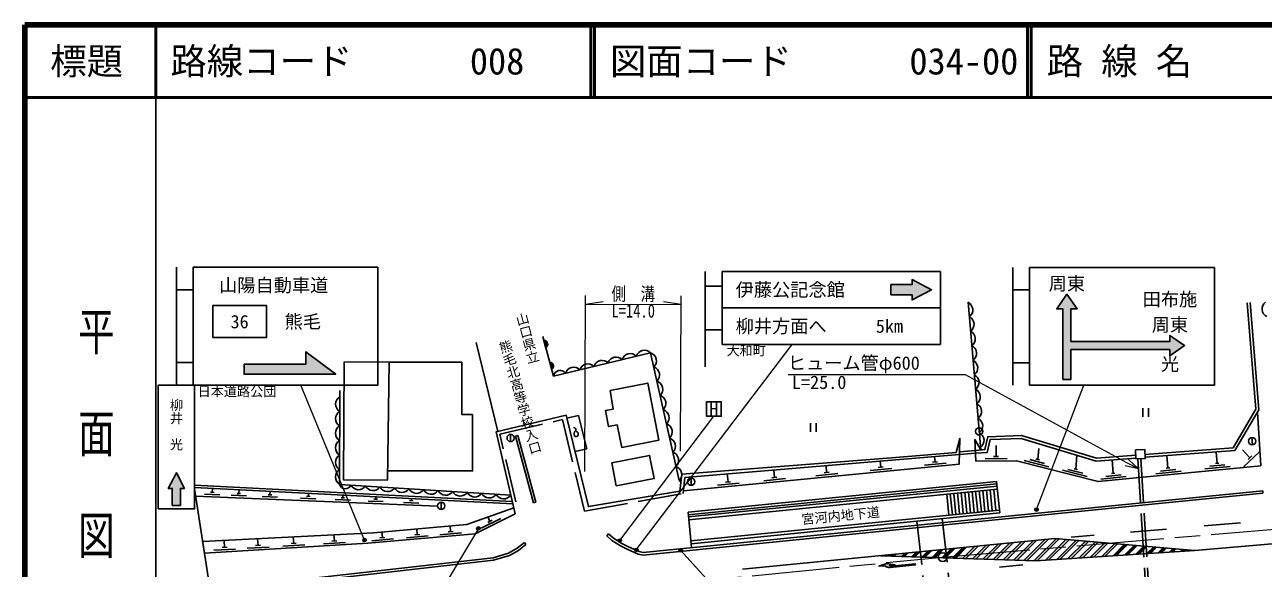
# Model space of a CAD drawing. Units: millimetres at full size, sheet at 1:1000; details may follow other scales. Extents: x 40000 to 680000, y 20000 to 380000.
# Drawn here: x 40000 to 210126, y 305353 to 380000 of the extents above; entities that cross this region are included whole.
import ezdxf
from ezdxf.enums import TextEntityAlignment as Align

# ---------------------------------------------------------------- set-up
doc = ezdxf.new("R2010")
doc.units = ezdxf.units.MM
doc.header["$LTSCALE"] = 1000
doc.linetypes.add('CHAIN', pattern=[18.5, 12, -1.5, 3.5, -1.5])
doc.linetypes.add('DASHED', pattern=[7.5, 6, -1.5])
for name, color, linetype, lineweight in [('M-BGD', 7, 'Continuous', 25), ('M-BMK', 2, 'CHAIN', 13), ('M-BMK-HTXT', 7, 'Continuous', 13), ('M-BMK-OTRS', 5, 'Continuous', 25), ('M-BMK-SRVR', 3, 'Continuous', 25), ('M-STR-HTXT', 7, 'Continuous', 13), ('M-STR-STRC', 7, 'Continuous', 25), ('M-TTL', 2, 'Continuous', 140), ('M-TTL-BAND', 7, 'Continuous', 25), ('M-TTL-LINE', 7, 'Continuous', 50)]:
    doc.layers.add(name, color=color, linetype=linetype, lineweight=lineweight)
doc.layers.add('M-TTL-TXT', color=7, linetype='Continuous')
doc.styles.add('@ＭＳ ゴシック', font='')
doc.styles.add('ＭＳ ゴシック', font='')
doc.styles.get('@ＭＳ ゴシック').set_extended_font_data('@MS Gothic')
doc.styles.get('ＭＳ ゴシック').set_extended_font_data('MS Gothic')

msp = doc.modelspace()

# ---------------------------------------------------------------- hatches: boundary and pattern name
at = {"layer": 'M-BGD'}
for points in [[(111293, 336647, -0.82183), (111551, 335690)], [(112109, 333622, -0.82183), (112367, 332665)]]:
    msp.add_hatch(color=256, dxfattribs=at).paths.add_polyline_path(points)
at = {"layer": 'M-STR-HTXT'}
for points in [[(179189, 313525, -1), (178750, 313286, -0.41421), (178850, 313625, -0.41421)], [(102545, 310951, -1), (102106, 310712, -0.41421), (102206, 311051, -0.41421)], [(86896, 309340, -1), (86457, 309101, -0.41421), (86557, 309440, -0.41421)], [(121944, 309259, -1), (121505, 309020, -0.41421), (121605, 309359, -0.41421)], [(124228, 307991, -1), (123789, 307752, -0.41421), (123889, 308091, -0.41421)], [(130309, 307938, -1), (129870, 307699, -0.41421), (129970, 308038, -0.41421)]]:
    msp.add_hatch(color=256, dxfattribs=at).paths.add_polyline_path(points)
at = {"layer": 'M-STR-STRC'}
for points in [[(158978, 344306), (161878, 344306), (161878, 345006), (164578, 343606), (161878, 342206), (161878, 342906), (158978, 342906)], [(182614, 331282), (183714, 331282), (183714, 335382), (197314, 335382), (197314, 334532), (199314, 335932), (197314, 337332), (197314, 336482), (183714, 336482), (183714, 340982), (184564, 340982), (183164, 342982), (181764, 340982), (182614, 340982)], [(70122, 333390), (70122, 331990), (82722, 331990), (78622, 335090), (78622, 333390)], [(60262, 313990), (60262, 316310), (59702, 316310), (60822, 318470), (61942, 316310), (61382, 316310), (61382, 313990)], [(167759, 308075), (167260, 308026), (166037, 306804), (166473, 306790)], [(169368, 308234), (168869, 308185), (167442, 306758), (167878, 306744)], [(170976, 308393), (170477, 308343), (168847, 306713), (169283, 306699)], [(172585, 308551), (172086, 308502), (170252, 306668), (170688, 306654)], [(174193, 308710), (173694, 308661), (171656, 306623), (172092, 306609)], [(175802, 308868), (175303, 308819), (173061, 306578), (173497, 306563)], [(177411, 309027), (176911, 308978), (174466, 306532), (174902, 306518)], [(179019, 309185), (178520, 309136), (175871, 306487), (176307, 306473)], [(180628, 309344), (180128, 309295), (177276, 306442), (177712, 306428)], [(182110, 309376), (181695, 309412), (178680, 306397), (178881, 306390), (179140, 306407)], [(183445, 309261), (183031, 309297), (180208, 306474), (180689, 306505)], [(184780, 309147), (184366, 309182), (181756, 306573), (182237, 306603)], [(186116, 309032), (185701, 309068), (183305, 306671), (183785, 306701)], [(187451, 308917), (187037, 308953), (184853, 306769), (185333, 306800)], [(188787, 308803), (188372, 308838), (186401, 306867), (186882, 306898)], [(190122, 308688), (189707, 308724), (187949, 306966), (188430, 306996)], [(191457, 308574), (191043, 308609), (189497, 307064), (189978, 307094)], [(192793, 308459), (192378, 308494), (191046, 307162), (191526, 307193)], [(194128, 308344), (193714, 308380), (192594, 307260), (193074, 307291)], [(195463, 308230), (195049, 308265), (194142, 307359), (194623, 307389)], [(196799, 308115), (196384, 308151), (195690, 307457), (196171, 307487)], [(198134, 308000), (197720, 308036), (197239, 307555), (197719, 307585)], [(159716, 307283), (157609, 307075), (159449, 307016)], [(161325, 307441), (160826, 307392), (160418, 306985), (160854, 306970)], [(162934, 307600), (162434, 307551), (161823, 306939), (162259, 306925)], [(164542, 307758), (164043, 307709), (163228, 306894), (163664, 306880)], [(166151, 307917), (165651, 307868), (164633, 306849), (165069, 306835)], [(200737, 307777), (199055, 307921), (198787, 307653)], [(158130, 305693), (157334, 305615), (158400, 306021), (159524, 305830), (158727, 305752, 0.20151), (159097, 305637), (162325, 305953), (162339, 305804), (158870, 305464, -0.20151)]]:
    msp.add_hatch(color=256, dxfattribs=at).paths.add_polyline_path(points)

# ---------------------------------------------------------------- linework, layer by layer
at = {"layer": 'M-BGD'}
for p, q in [((169571, 341885), (171317, 321596)), ((111147, 337188), (112619, 331732)), ((101991, 336361), (104988, 324136)), ((111293, 336647), (111551, 335690)), ((90058, 333640), (83890, 333721)), ((90058, 333640), (100056, 333640)), ((112109, 333622), (112367, 332665)), ((193573, 327356), (193573, 326156)), ((194373, 327356), (194373, 326156)), ((114480, 325967), (116088, 326350)), ((116088, 326350), (117201, 321758)), ((147936, 325282), (147936, 324082)), ((148736, 325282), (148736, 324082)), ((106744, 323742), (106744, 322742)), ((107728, 323574), (107390, 323482)), ((107390, 323482), (109876, 314332)), ((107728, 323574), (110213, 314424)), ((208572, 323295), (208633, 322297)), ((115593, 321375), (117201, 321758)), ((173429, 320694), (173419, 322194)), ((179143, 320300), (179304, 321806)), ((208297, 320532), (207269, 321625)), ((157583, 319227), (157515, 320046)), ((164699, 319915), (165395, 319982)), ((165047, 319948), (164978, 320667)), ((171931, 320383), (174931, 320404)), ((173079, 320691), (173779, 320696)), ((177300, 320148), (180692, 319288)), ((178052, 320267), (180087, 319751)), ((178906, 320360), (179381, 320239)), ((184393, 318968), (184507, 320876)), ((189515, 318370), (189364, 320226)), ((197044, 319103), (196905, 320814)), ((203797, 319760), (203645, 321315)), ((207410, 319286), (209595, 321341)), ((208042, 320292), (208552, 320772)), ((136611, 317200), (136505, 318298)), ((142984, 317816), (142886, 318829)), ((148685, 318065), (151672, 318354)), ((149801, 318475), (150498, 318542)), ((150150, 318508), (150073, 319427)), ((156119, 318784), (159105, 319073)), ((157235, 319193), (157931, 319261)), ((163583, 319505), (166569, 319794)), ((182549, 318817), (185941, 317956)), ((183301, 318935), (185337, 318419)), ((184155, 319028), (184630, 318908)), ((188499, 317970), (190589, 318174)), ((189271, 318347), (189759, 318394)), ((195361, 318336), (198844, 318675)), ((196028, 318703), (198118, 318906)), ((196800, 319079), (197288, 319127)), ((202113, 318993), (205596, 319332)), ((202781, 319359), (204871, 319563)), ((203553, 319736), (204040, 319783)), ((106967, 314520), (63322, 316758)), ((107038, 314216), (63322, 316457)), ((131111, 313053), (173501, 317279)), ((131146, 312705), (173536, 316931)), ((131176, 312406), (173565, 316632)), ((131534, 317742), (131534, 316742)), ((135147, 316757), (138133, 317045)), ((136263, 317166), (136960, 317233)), ((141520, 317373), (144506, 317661)), ((142636, 317782), (143333, 317849)), ((173501, 317279), (173933, 312951)), ((187831, 317604), (191315, 317943)), ((63472, 315269), (96712, 313889)), ((64694, 315518), (66792, 315431)), ((65511, 315785), (66001, 315764)), ((65756, 315775), (65779, 316331)), ((68350, 315367), (70449, 315279)), ((69167, 315633), (69657, 315613)), ((69412, 315623), (69437, 316144)), ((72611, 315190), (74709, 315103)), ((73428, 315456), (73917, 315436)), ((73672, 315446), (73696, 315925)), ((77896, 314970), (79994, 314883)), ((78712, 315237), (79202, 315216)), ((78957, 315226), (78978, 315654)), ((82626, 314774), (84724, 314687)), ((83443, 315040), (83933, 315020)), ((83688, 315030), (83706, 315412)), ((87970, 314852), (88459, 314832)), ((88214, 314842), (88231, 315180)), ((93102, 314639), (93115, 314929)), ((131215, 312008), (173605, 316234)), ((166640, 315540), (166927, 312654)), ((167137, 315589), (167425, 312704)), ((167635, 315639), (167922, 312753)), ((168132, 315689), (168420, 312803)), ((168630, 315738), (168918, 312853)), ((169127, 315788), (169415, 312902)), ((169625, 315837), (169913, 312952)), ((170122, 315887), (170410, 313001)), ((170620, 315937), (170908, 313051)), ((171117, 315986), (171405, 313101)), ((171615, 316036), (171903, 313150)), ((172113, 316085), (172400, 313200)), ((172610, 316135), (172898, 313249)), ((173108, 316185), (173395, 313299)), ((187019, 313703), (210056, 316005)), ((187054, 313354), (210091, 315657)), ((210056, 316005), (210091, 315657)), ((87153, 314586), (89251, 314499)), ((92041, 314383), (94139, 314296)), ((92858, 314649), (93347, 314629)), ((97211, 314421), (97211, 313421)), ((110213, 314424), (109876, 314332)), ((124936, 307161), (187054, 313354)), ((124955, 307515), (187019, 313703)), ((131111, 313053), (131597, 308177)), ((131503, 309122), (173893, 313349)), ((102701, 310835), (105380, 312186)), ((103593, 311621), (104218, 311936)), ((103905, 311778), (103595, 312393)), ((131543, 308724), (173933, 312951)), ((76940, 308772), (76887, 309659)), ((82528, 309106), (82477, 309948)), ((89132, 309559), (89064, 310331)), ((92441, 309548), (95429, 309810)), ((93560, 309947), (94258, 310008)), ((93909, 309978), (93841, 310757)), ((97027, 309950), (100015, 310212)), ((98146, 310349), (98843, 310411)), ((98495, 310380), (98426, 311166)), ((120180, 310072), (119947, 309812)), ((119947, 309812), (120651, 309180)), ((120180, 310072), (120861, 309462)), ((65965, 307814), (68960, 307993)), ((67095, 308182), (67794, 308224)), ((67444, 308203), (67386, 309169)), ((70562, 308089), (73556, 308268)), ((71692, 308457), (72390, 308499)), ((72041, 308478), (71985, 309406)), ((75461, 308382), (78455, 308562)), ((76591, 308751), (77289, 308793)), ((81048, 308717), (84043, 308897)), ((82178, 309085), (82877, 309127)), ((87664, 309129), (90653, 309391)), ((88784, 309528), (89481, 309589)), ((106455, 307412), (107620, 308093)), ((107620, 308093), (108628, 308901)), ((107819, 307804), (108847, 308628)), ((108628, 308901), (108847, 308628)), ((120651, 309180), (121853, 308446)), ((120861, 309462), (122025, 308751)), ((121853, 308446), (122765, 307970)), ((122025, 308751), (122917, 308285)), ((122765, 307970), (124278, 307298)), ((122917, 308285), (124386, 307634)), ((65452, 302386), (104327, 306785)), ((65505, 302040), (104397, 306441)), ((104327, 306785), (106455, 307412)), ((104397, 306441), (106595, 307088)), ((106595, 307088), (107819, 307804)), ((124278, 307298), (124936, 307161)), ((124386, 307634), (124955, 307515))]:
    msp.add_line(p, q, dxfattribs=at)
at = {"layer": 'M-BGD', "linetype": 'DASHED'}
for p, q in [((168406, 320952), (170600, 321135)), ((168417, 321354), (170582, 321535)), ((192903, 320367), (194435, 295437)), ((193303, 320384), (194835, 295454)), ((162557, 311816), (163683, 301520)), ((166040, 312164), (167163, 301901))]:
    msp.add_line(p, q, dxfattribs=at)
at = {"layer": 'M-BGD'}
for points in [[(193881, 320991), (205977, 321889), (209099, 327187), (207923, 341818)], [(193897, 320591), (206215, 321506), (209507, 327092), (208322, 341850)], [(90058, 333640), (89846, 317458), (83766, 317500), (83890, 333721)], [(100056, 333640), (100056, 326451), (101515, 326451)], [(112619, 331732), (125962, 334942), (129876, 317422), (130141, 317215)], [(106764, 315393), (83246, 316869), (83273, 329775)], [(171317, 321596), (170516, 323012), (170647, 320075), (176220, 320113), (187446, 317265), (209790, 319438), (209328, 326788)], [(64676, 307436), (87145, 308782), (101854, 310072), (107356, 312846), (104745, 324079), (114383, 326365), (117426, 313814), (130007, 315940), (130252, 318273), (159083, 320530), (167943, 321271), (168465, 323185), (168372, 319667), (130479, 316004)], [(101515, 326451), (101515, 318713), (89862, 318713)], [(115387, 324689), (115554, 324655), (115667, 324540), (115720, 324397), (115667, 324231), (115529, 324075), (115452, 323851), (115475, 323585), (115634, 323455), (115861, 323455), (116007, 323644), (116007, 323935), (115869, 324106), (115667, 324231)], [(170582, 321535), (171883, 321643), (172280, 323405), (176918, 323595), (187200, 320467), (192612, 320869)], [(170600, 321135), (172209, 321268), (172603, 323018), (176867, 323193), (187156, 320062), (192628, 320469)], [(130434, 315639), (130674, 317813), (168406, 320952)], [(64433, 309016), (87907, 310228), (100708, 311369), (107167, 313660)]]:
    msp.add_lwpolyline(points, dxfattribs=at)
for points in [[(120422, 329783), (125574, 330786), (127101, 322944), (121999, 321951), (121397, 325048), (120199, 324815), (119772, 327008), (120819, 327212)], [(192581, 321599), (193853, 321653), (193905, 320410), (192633, 320356)], [(120631, 319851), (125826, 320853), (126439, 317674), (121244, 316672)]]:
    msp.add_lwpolyline(points, close=True, dxfattribs=at)
at = {"layer": 'M-BGD', "linetype": 'DASHED'}
msp.add_lwpolyline([(107439, 314455), (105262, 323772), (113849, 325779), (116879, 313203), (130434, 315639)], dxfattribs=at)
at = {"layer": 'M-BGD'}
for centre in [(106744, 323242), (171097, 324152), (208602, 322796), (131534, 317242), (97211, 313921)]:
    msp.add_circle(centre, 500, dxfattribs=at)
for centre, radius, start, end in [((169071, 340838), 1160, 305.40432, 64.43394), ((211123, 340964), 1160, 126.39407, 245.42369), ((169242, 338845), 1160, 305.40432, 64.43394), ((169413, 336853), 1160, 305.40432, 64.43394), ((111328, 336143), 505, 296.27257, 93.93076), ((125127, 334140), 1160, 44.01342, 163.04304), ((169585, 334860), 1160, 305.40432, 64.43394), ((112144, 333118), 505, 296.27257, 93.93076), ((119293, 332737), 1160, 44.01342, 163.04304), ((121238, 333205), 1160, 44.01342, 163.04304), ((123182, 333672), 1160, 44.01342, 163.04304), ((125606, 333838), 1160, 313.07558, 72.1052), ((169756, 332867), 1160, 305.40432, 64.43394), ((113543, 331582), 936, 36.57029, 170.78648), ((115404, 331801), 1160, 44.01342, 163.04304), ((117349, 332269), 1160, 44.01342, 163.04304), ((126042, 331886), 1160, 313.07558, 72.1052), ((169928, 330875), 1160, 305.40432, 64.43394), ((126478, 329934), 1160, 313.07558, 72.1052), ((83857, 327895), 1160, 120.366, 239.39562), ((126914, 327982), 1160, 313.07558, 72.1052), ((170099, 328882), 1160, 305.40432, 64.43394), ((83853, 325895), 1160, 120.366, 239.39562), ((127350, 326030), 1160, 313.07558, 72.1052), ((170271, 326889), 1160, 305.40432, 64.43394), ((127786, 324078), 1160, 313.07558, 72.1052), ((170442, 324897), 1160, 305.40432, 64.43394), ((83849, 323895), 1160, 120.366, 239.39562), ((170614, 322904), 1160, 305.40432, 64.43394), ((83845, 321895), 1160, 120.366, 239.39562), ((128222, 322126), 1160, 313.07558, 72.1052), ((83841, 319895), 1160, 120.366, 239.39562), ((128658, 320175), 1160, 313.07558, 72.1052), ((83837, 317895), 1160, 120.366, 239.39562), ((129094, 318223), 1160, 313.07558, 72.1052), ((84047, 317084), 822, 193.15306, 337.66969), ((85842, 317296), 1160, 206.89294, 325.92256), ((87838, 317171), 1160, 206.89294, 325.92256), ((89834, 317046), 1160, 206.89294, 325.92256), ((91830, 316920), 1160, 206.89294, 325.92256), ((93826, 316795), 1160, 206.89294, 325.92256), ((95822, 316670), 1160, 206.89294, 325.92256), ((97819, 316544), 1160, 206.89294, 325.92256), ((99815, 316419), 1160, 206.89294, 325.92256), ((101811, 316294), 1160, 206.89294, 325.92256), ((103807, 316168), 1160, 206.89294, 325.92256), ((105803, 316043), 1160, 206.89294, 325.92256)]:
    msp.add_arc(centre, radius, start, end, dxfattribs=at)
at = {"layer": 'M-BMK'}
msp.add_lwpolyline([(66262, 297114), (166089, 306885), (258031, 314632), (260499, 307316), (283143, 240786)], dxfattribs=at)
at = {"layer": 'M-BMK-OTRS'}
msp.add_line((72486, 256606), (63322, 316244), dxfattribs=at)
at = {"layer": 'M-BMK-SRVR'}
msp.add_circle((166089, 306885), 600, dxfattribs=at)
at = {"layer": 'M-STR-HTXT'}
for p, q in [((116930, 318656), (117017, 342832)), ((117013, 341645), (119445, 341978)), ((130080, 321445), (130156, 342784)), ((117013, 341645), (130152, 341597)), ((130152, 341597), (127722, 341948)), ((124008, 307871), (145435, 336106)), ((86677, 309220), (77906, 330490)), ((178970, 313406), (185497, 330482)), ((121724, 309139), (134670, 326229)), ((192988, 318987), (191407, 319847)), ((191638, 320271), (192988, 318987)), ((192988, 318987), (191177, 319424)), ((102326, 310831), (67669, 252936)), ((130089, 307819), (171449, 262230))]:
    msp.add_line(p, q, dxfattribs=at)
msp.add_lwpolyline([(191407, 319847), (169229, 331922), (144847, 331922)], dxfattribs=at)
for centre in [(178970, 313406), (102326, 310831), (86677, 309220), (121724, 309139), (124008, 307871), (130089, 307819)]:
    msp.add_circle(centre, 250, dxfattribs=at)
at = {"layer": 'M-STR-STRC'}
for p, q in [((60822, 330490), (60822, 346690)), ((63122, 330490), (63122, 346690)), ((63122, 346690), (88522, 346690)), ((88522, 330490), (88522, 346690)), ((133478, 333006), (133478, 346106)), ((135778, 336106), (135778, 346106)), ((135778, 346106), (165778, 346106)), ((165778, 336106), (165778, 346106)), ((175714, 330482), (175714, 346682)), ((178014, 330482), (178014, 346682)), ((178014, 346682), (203414, 346682)), ((203414, 330482), (203414, 346682)), ((135778, 344106), (133478, 344106)), ((63122, 343590), (60822, 343590)), ((178014, 343582), (175714, 343582)), ((135778, 341106), (165778, 341106)), ((135778, 338106), (133478, 338106)), ((135778, 336106), (165778, 336106)), ((63122, 333590), (60822, 333590)), ((178014, 333582), (175714, 333582)), ((63122, 330490), (88522, 330490)), ((178014, 330482), (203414, 330482)), ((200737, 307777), (242272, 311378)), ((202030, 311180), (207014, 311589)), ((183734, 309620), (186923, 309892)), ((191872, 310314), (196854, 310740)), ((166037, 306804), (167260, 308026)), ((166037, 306804), (167260, 308026)), ((166473, 306790), (167759, 308075)), ((166473, 306790), (167759, 308075)), ((167442, 306758), (168869, 308185)), ((167442, 306758), (168869, 308185)), ((167878, 306744), (169368, 308234)), ((167878, 306744), (169368, 308234)), ((168847, 306713), (170477, 308343)), ((168847, 306713), (170477, 308343)), ((169283, 306699), (170976, 308393)), ((169283, 306699), (170976, 308393)), ((170252, 306668), (172086, 308502)), ((170252, 306668), (172086, 308502)), ((170688, 306654), (172585, 308551)), ((170688, 306654), (172585, 308551)), ((171656, 306623), (173694, 308661)), ((171656, 306623), (173694, 308661)), ((172092, 306609), (174193, 308710)), ((172092, 306609), (174193, 308710)), ((173061, 306578), (175303, 308819)), ((173061, 306578), (175303, 308819)), ((173497, 306563), (175802, 308868)), ((173497, 306563), (175802, 308868)), ((174466, 306532), (176911, 308978)), ((174466, 306532), (176911, 308978)), ((174902, 306518), (177411, 309027)), ((174902, 306518), (177411, 309027)), ((175871, 306487), (178520, 309136)), ((175871, 306487), (178520, 309136)), ((176307, 306473), (179019, 309185)), ((176307, 306473), (179019, 309185)), ((177276, 306442), (180128, 309295)), ((177276, 306442), (180128, 309295)), ((177712, 306428), (180628, 309344)), ((177712, 306428), (180628, 309344)), ((178680, 306397), (181695, 309412)), ((178680, 306397), (181695, 309412)), ((179140, 306407), (182110, 309376)), ((179140, 306407), (182110, 309376)), ((180208, 306474), (183031, 309297)), ((180208, 306474), (183031, 309297)), ((180689, 306505), (183445, 309261)), ((180689, 306505), (183445, 309261)), ((181756, 306573), (184366, 309182)), ((181756, 306573), (184366, 309182)), ((182237, 306603), (184780, 309147)), ((182237, 306603), (184780, 309147)), ((183305, 306671), (185701, 309068)), ((183305, 306671), (185701, 309068)), ((183785, 306701), (186116, 309032)), ((183785, 306701), (186116, 309032)), ((184853, 306769), (187037, 308953)), ((184853, 306769), (187037, 308953)), ((185333, 306800), (187451, 308917)), ((185333, 306800), (187451, 308917)), ((186401, 306867), (188372, 308838)), ((186401, 306867), (188372, 308838)), ((186882, 306898), (188787, 308803)), ((186882, 306898), (188787, 308803)), ((187949, 306966), (189707, 308724)), ((187949, 306966), (189707, 308724)), ((188430, 306996), (190122, 308688)), ((188430, 306996), (190122, 308688)), ((189497, 307064), (191043, 308609)), ((189497, 307064), (191043, 308609)), ((189978, 307094), (191457, 308574)), ((189978, 307094), (191457, 308574)), ((191046, 307162), (192378, 308494)), ((191046, 307162), (192378, 308494)), ((191526, 307193), (192793, 308459)), ((191526, 307193), (192793, 308459)), ((192594, 307260), (193714, 308380)), ((192594, 307260), (193714, 308380)), ((193074, 307291), (194128, 308344)), ((193074, 307291), (194128, 308344)), ((194142, 307359), (195049, 308265)), ((194142, 307359), (195049, 308265)), ((194623, 307389), (195463, 308230)), ((194623, 307389), (195463, 308230)), ((195690, 307457), (196384, 308151)), ((195690, 307457), (196384, 308151)), ((196171, 307487), (196799, 308115)), ((196171, 307487), (196799, 308115)), ((197239, 307555), (197720, 308036)), ((197239, 307555), (197720, 308036)), ((197719, 307585), (198134, 308000)), ((197719, 307585), (198134, 308000)), ((159449, 307016), (159716, 307283)), ((159449, 307016), (159716, 307283)), ((160418, 306985), (160826, 307392)), ((160418, 306985), (160826, 307392)), ((160854, 306970), (161325, 307441)), ((160854, 306970), (161325, 307441)), ((161823, 306939), (162434, 307551)), ((161823, 306939), (162434, 307551)), ((162259, 306925), (162934, 307600)), ((162259, 306925), (162934, 307600)), ((163228, 306894), (164043, 307709)), ((163228, 306894), (164043, 307709)), ((163664, 306880), (164542, 307758)), ((163664, 306880), (164542, 307758)), ((164633, 306849), (165651, 307868)), ((164633, 306849), (165651, 307868)), ((165069, 306835), (166151, 307917)), ((165069, 306835), (166151, 307917)), ((198787, 307653), (199055, 307921)), ((198787, 307653), (199055, 307921)), ((173912, 305504), (177098, 305798))]:
    msp.add_line(p, q, dxfattribs=at)
for points in [[(158978, 344306), (161878, 344306), (161878, 345006), (164578, 343606), (161878, 342206), (161878, 342906), (158978, 342906)], [(182614, 331282), (183714, 331282), (183714, 335382), (197314, 335382), (197314, 334532), (199314, 335932), (197314, 337332), (197314, 336482), (183714, 336482), (183714, 340982), (184564, 340982), (183164, 342982), (181764, 340982), (182614, 340982)], [(65812, 337025), (73212, 337025), (73212, 341425), (65812, 341425)], [(70122, 333390), (70122, 331990), (82722, 331990), (78622, 335090), (78622, 333390)], [(58322, 313490), (63322, 313490), (63322, 330490), (58322, 330490)], [(133670, 326229), (135670, 326229), (135670, 328229), (133670, 328229)], [(60262, 313990), (60262, 316310), (59702, 316310), (60822, 318470), (61942, 316310), (61382, 316310), (61382, 313990)]]:
    msp.add_lwpolyline(points, close=True, dxfattribs=at)
for points in [[(138609, 305202), (181491, 309429), (200737, 307777)], [(157609, 307075), (178881, 306390), (200737, 307777)], [(158130, 305693), (157334, 305615), (158400, 306021), (159524, 305830), (158727, 305752)], [(159097, 305637), (162325, 305953), (162339, 305804), (158870, 305464)]]:
    msp.add_lwpolyline(points, dxfattribs=at)
for centre, radius in [((158773, 306460), 1000), ((159049, 306135), 500)]:
    msp.add_arc(centre, radius, 230.01711, 275.59011, dxfattribs=at)
at = {"layer": 'M-TTL'}
for p, q in [((40000, 380000), (40000, 20000)), ((680000, 380000), (40000, 380000))]:
    msp.add_line(p, q, dxfattribs=at)
at = {"layer": 'M-TTL-BAND'}
msp.add_line((58000, 370000), (58000, 20000), dxfattribs=at)
at = {"layer": 'M-TTL-LINE'}
for p, q in [((58000, 380000), (58000, 370000)), ((117750, 380000), (117750, 370000)), ((118250, 380000), (118250, 370000)), ((177750, 380000), (177750, 370000)), ((178250, 380000), (178250, 370000)), ((40000, 370000), (680000, 370000))]:
    msp.add_line(p, q, dxfattribs=at)

# ---------------------------------------------------------------- texts
at = {"layer": 'M-BMK-HTXT', "style": '@ＭＳ ゴシック'}
for s, rotation, p in [('山口県立', 284.816, (108113, 340449)), ('熊毛北高等学校入口', 286.032, (105808, 336637))]:
    msp.add_text(s, height=1320, rotation=rotation, dxfattribs=at).set_placement(p, align=Align.MIDDLE_LEFT)
at = {"layer": 'M-BMK-HTXT', "style": 'ＭＳ ゴシック'}
msp.add_text('宮河内地下道', height=1320, rotation=5.677, dxfattribs=at).set_placement((146810, 310995), align=Align.BOTTOM_LEFT)
at = {"layer": 'M-STR-HTXT', "style": 'ＭＳ ゴシック', "width": 0.8}
msp.add_text('側\u3000溝', height=1833, rotation=359.793, dxfattribs=at).set_placement((123582, 341569), align=Align.BOTTOM_CENTER)
msp.add_text('L=14.0', height=1833, rotation=359.793, dxfattribs=at).set_placement((123583, 341621), align=Align.TOP_CENTER)
at = {"layer": 'M-STR-HTXT', "style": 'ＭＳ ゴシック'}
msp.add_text('ヒューム管φ600', height=1833, dxfattribs=at).set_placement((144815, 332076), align=Align.BOTTOM_LEFT)
msp.add_text('L=25.0', height=1833, dxfattribs=at).set_placement((152863, 329422), align=Align.BOTTOM_RIGHT)
at = {"layer": 'M-STR-STRC', "style": 'ＭＳ ゴシック'}
for s, p in [('山陽自動車道', (66700, 344219)), ('伊藤公記念館', (137654, 343606)), ('熊毛', (75688, 339225)), ('柳井方面へ', (137654, 338606)), ('5km', (156903, 338606))]:
    msp.add_text(s, height=1833, dxfattribs=at).set_placement(p, align=Align.MIDDLE_LEFT)
for s, p in [('周東', (183164, 342982)), ('田布施', (197314, 340832)), ('周東', (197314, 337332))]:
    msp.add_text(s, height=1833, dxfattribs=at).set_placement(p, align=Align.BOTTOM_CENTER)
for s, p in [('36', (69512, 339225)), ('H', (134670, 327229))]:
    msp.add_text(s, height=1833, dxfattribs=at).set_placement(p, align=Align.MIDDLE_CENTER)
for s, p in [('大和町', (136401, 335906)), ('日本道路公団', (63745, 330290))]:
    msp.add_text(s, height=1320, dxfattribs=at).set_placement(p, align=Align.TOP_LEFT)
msp.add_text('光', height=1833, dxfattribs=at).set_placement((197314, 334332), align=Align.TOP_CENTER)
at = {"layer": 'M-STR-STRC', "style": '@ＭＳ ゴシック'}
msp.add_text('柳井\u3000光', height=1320, rotation=270, dxfattribs=at).set_placement((60822, 328669), align=Align.MIDDLE_LEFT)
at = {"layer": 'M-TTL-BAND', "style": '@ＭＳ ゴシック', "width": 1.4}
msp.add_text('平  面  図', height=3666, rotation=270, dxfattribs=at).set_placement((49777, 306475), align=Align.MIDDLE_RIGHT)
at = {"layer": 'M-TTL-TXT', "style": 'ＭＳ ゴシック'}
msp.add_text('標題', height=3666, dxfattribs=at).set_placement((48500, 375000), align=Align.MIDDLE_CENTER)
for s, p in [('路線コード', (60000, 375000)), ('008', (101142, 375000)), ('図面コード', (120380, 375000)), ('034-00', (161521, 375000)), ('路 線 名', (180380, 375000))]:
    msp.add_text(s, height=3666, dxfattribs=at).set_placement(p, align=Align.MIDDLE_LEFT)

doc.saveas('drawing.dxf')
